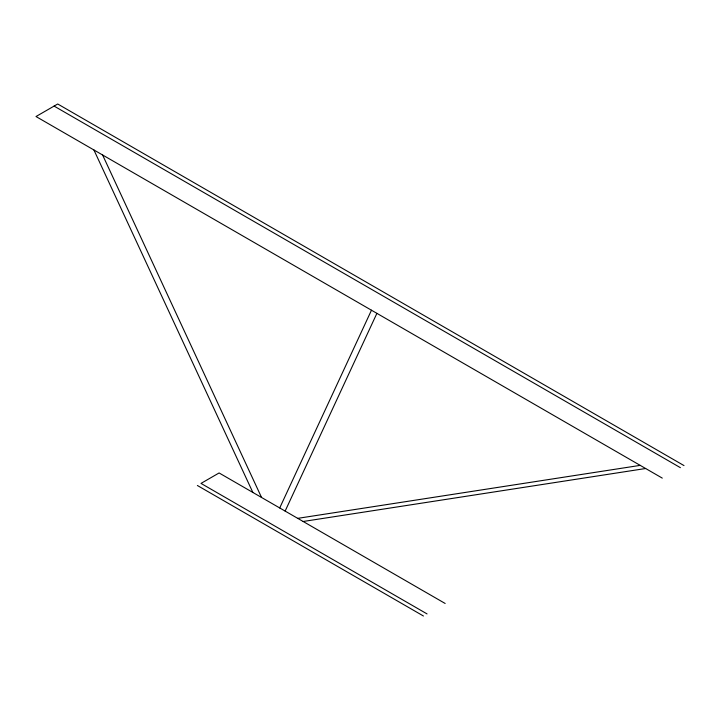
<?xml version="1.0" encoding="UTF-8"?>
<svg xmlns="http://www.w3.org/2000/svg" width="720" height="720" viewBox="0 0 720 720"><rect width="100%" height="100%" fill="white"/><g stroke="black" fill="none" stroke-linecap="round" stroke-linejoin="round"><path stroke-width="1.08" d="M279.711 507.951L371.475 310.212M285.138 511.083L376.902 313.344M297.729 518.355L640.215 465.372M303.156 521.487L645.651 468.504M684 465.579L57.717 103.995L36 116.532L662.283 478.116M54.09 106.083L680.382 467.667M445.158 603.468L219.096 472.959L201.006 483.408L427.059 613.917M197.388 485.496L423.441 616.005M102.591 154.971L261.54 497.457M93.906 149.958L252.855 492.444"/></g></svg>
